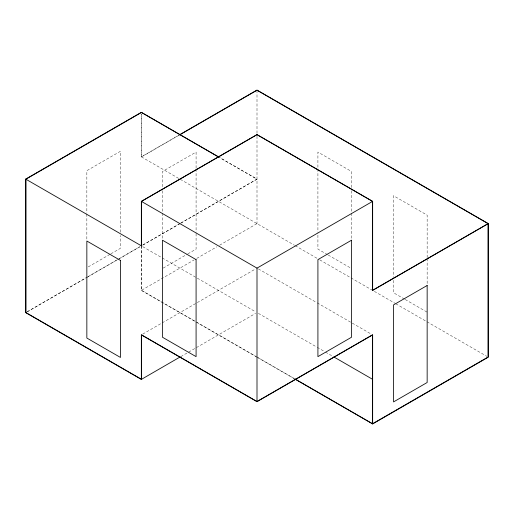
<?xml version="1.0" encoding="UTF-8"?>
<svg xmlns="http://www.w3.org/2000/svg" width="514" height="514" viewBox="0 0 514 514"><rect width="100%" height="100%" fill="white"/><g stroke="black" fill="none" stroke-linecap="round" stroke-linejoin="round"><path stroke-width="0.39" stroke-dasharray="2.57 1.93" d="M141.35 113.922L141.35 156.847L178.743 135.253M178.827 135.362L141.466 156.931L141.466 114.05M88.222 266.907L110.169 254.237M110.857 253.839L120.462 248.301L120.462 235.47M27.088 311.844L87.335 277.059M88.029 276.661L118.496 259.069M119.19 258.664L139.962 246.669M142.738 245.069L180.131 223.481M180.825 223.082L257 179.103L219.606 157.509M27.313 311.78L86.121 277.823M86.815 277.425L117.25 259.853M117.944 259.454L140.084 246.669M142.847 245.069L180.208 223.5M180.902 223.102L257 179.168L219.639 157.599M163.156 268.115L187.167 254.257M187.848 253.858L196.085 249.104L196.085 233.067M141.35 245.872L141.35 290.384L194.041 259.988M196.753 258.401L216.876 246.804M219.606 245.204L257 223.616M142.738 334.1L255.619 268.906M180.825 356.62L255.619 313.373M327.521 254.648L317.915 249.104L317.915 233.067M328.208 255.047L351.531 268.514M404.518 299.103L393.538 292.768L393.538 277.534M405.199 299.501L427.153 312.171M141.35 156.847L294.509 245.268M295.164 245.673L319.104 259.493M319.798 259.891L395.227 303.421M395.78 303.761L486.912 356.356M258.381 268.906L316.553 302.515M317.189 302.855L371.262 334.1M142.738 246.669L255.612 311.844M258.381 313.373L316.495 346.924M317.189 347.323L324.797 351.717M325.49 352.116L333.098 356.51M257.347 357.243L141.466 290.339L141.466 245.872M258.041 357.648L294.124 378.477M141.35 290.384L255.959 356.555M256.653 356.954L294.162 378.612M427.153 257.642L427.153 215.148L393.538 195.744L393.538 276.731M427.153 258.446L427.153 284.91M351.531 187.526L351.531 171.49L317.915 152.08L317.915 168.117M351.531 190.733L351.531 212.378M351.531 213.181L351.531 239.646M317.915 168.92L317.915 232.27M257 90.233L257 133.37M257 136.178L257 223.641M196.085 168.117L196.085 152.08L162.469 171.49L162.469 187.526M196.085 168.92L196.085 232.27M162.469 190.733L162.469 212.378M162.469 213.181L162.469 239.646M120.462 232.257L120.462 151.27L86.847 170.68L86.847 213.175M86.847 213.978L86.847 240.436"/><path stroke-width="0.77" d="M180.208 356.909L141.35 379.409L25.7 312.64L25.7 179.103L141.35 112.328L218.913 157.111M179.437 134.854L257 90.072L488.3 223.616L488.3 357.153L372.65 423.928L294.856 379.011M179.514 134.964L257 90.233L488.069 223.635L488.069 357.044L372.534 423.748L294.818 378.876M141.35 245.872L141.35 201.353L257 134.584L372.65 201.353L372.65 290.384L488.3 223.616M372.65 201.353L257 268.128L141.35 201.353M488.069 223.635L372.534 290.339L372.534 201.398L257 134.7L141.466 201.398L141.466 245.872L25.7 179.103M141.35 379.409L141.35 334.897L257 401.665L372.65 334.897L372.65 423.928M218.951 157.2L141.466 112.463L25.931 179.168L25.931 312.576L141.466 379.281L141.466 334.807L257 401.511L372.534 334.807L372.534 423.748M333.792 356.909L372.534 379.281M257 268.102L257 401.665M351.531 240.211L317.915 259.615L317.915 356.639L351.531 337.235L351.531 240.211M427.153 285.488L393.538 304.892L393.538 401.916L427.153 382.512L427.153 285.488M196.085 259.615L162.469 240.211L162.469 337.235L196.085 356.639L196.085 259.615M120.462 260.425L86.847 241.021L86.847 338.045L120.462 357.448L120.462 260.425"/></g></svg>
